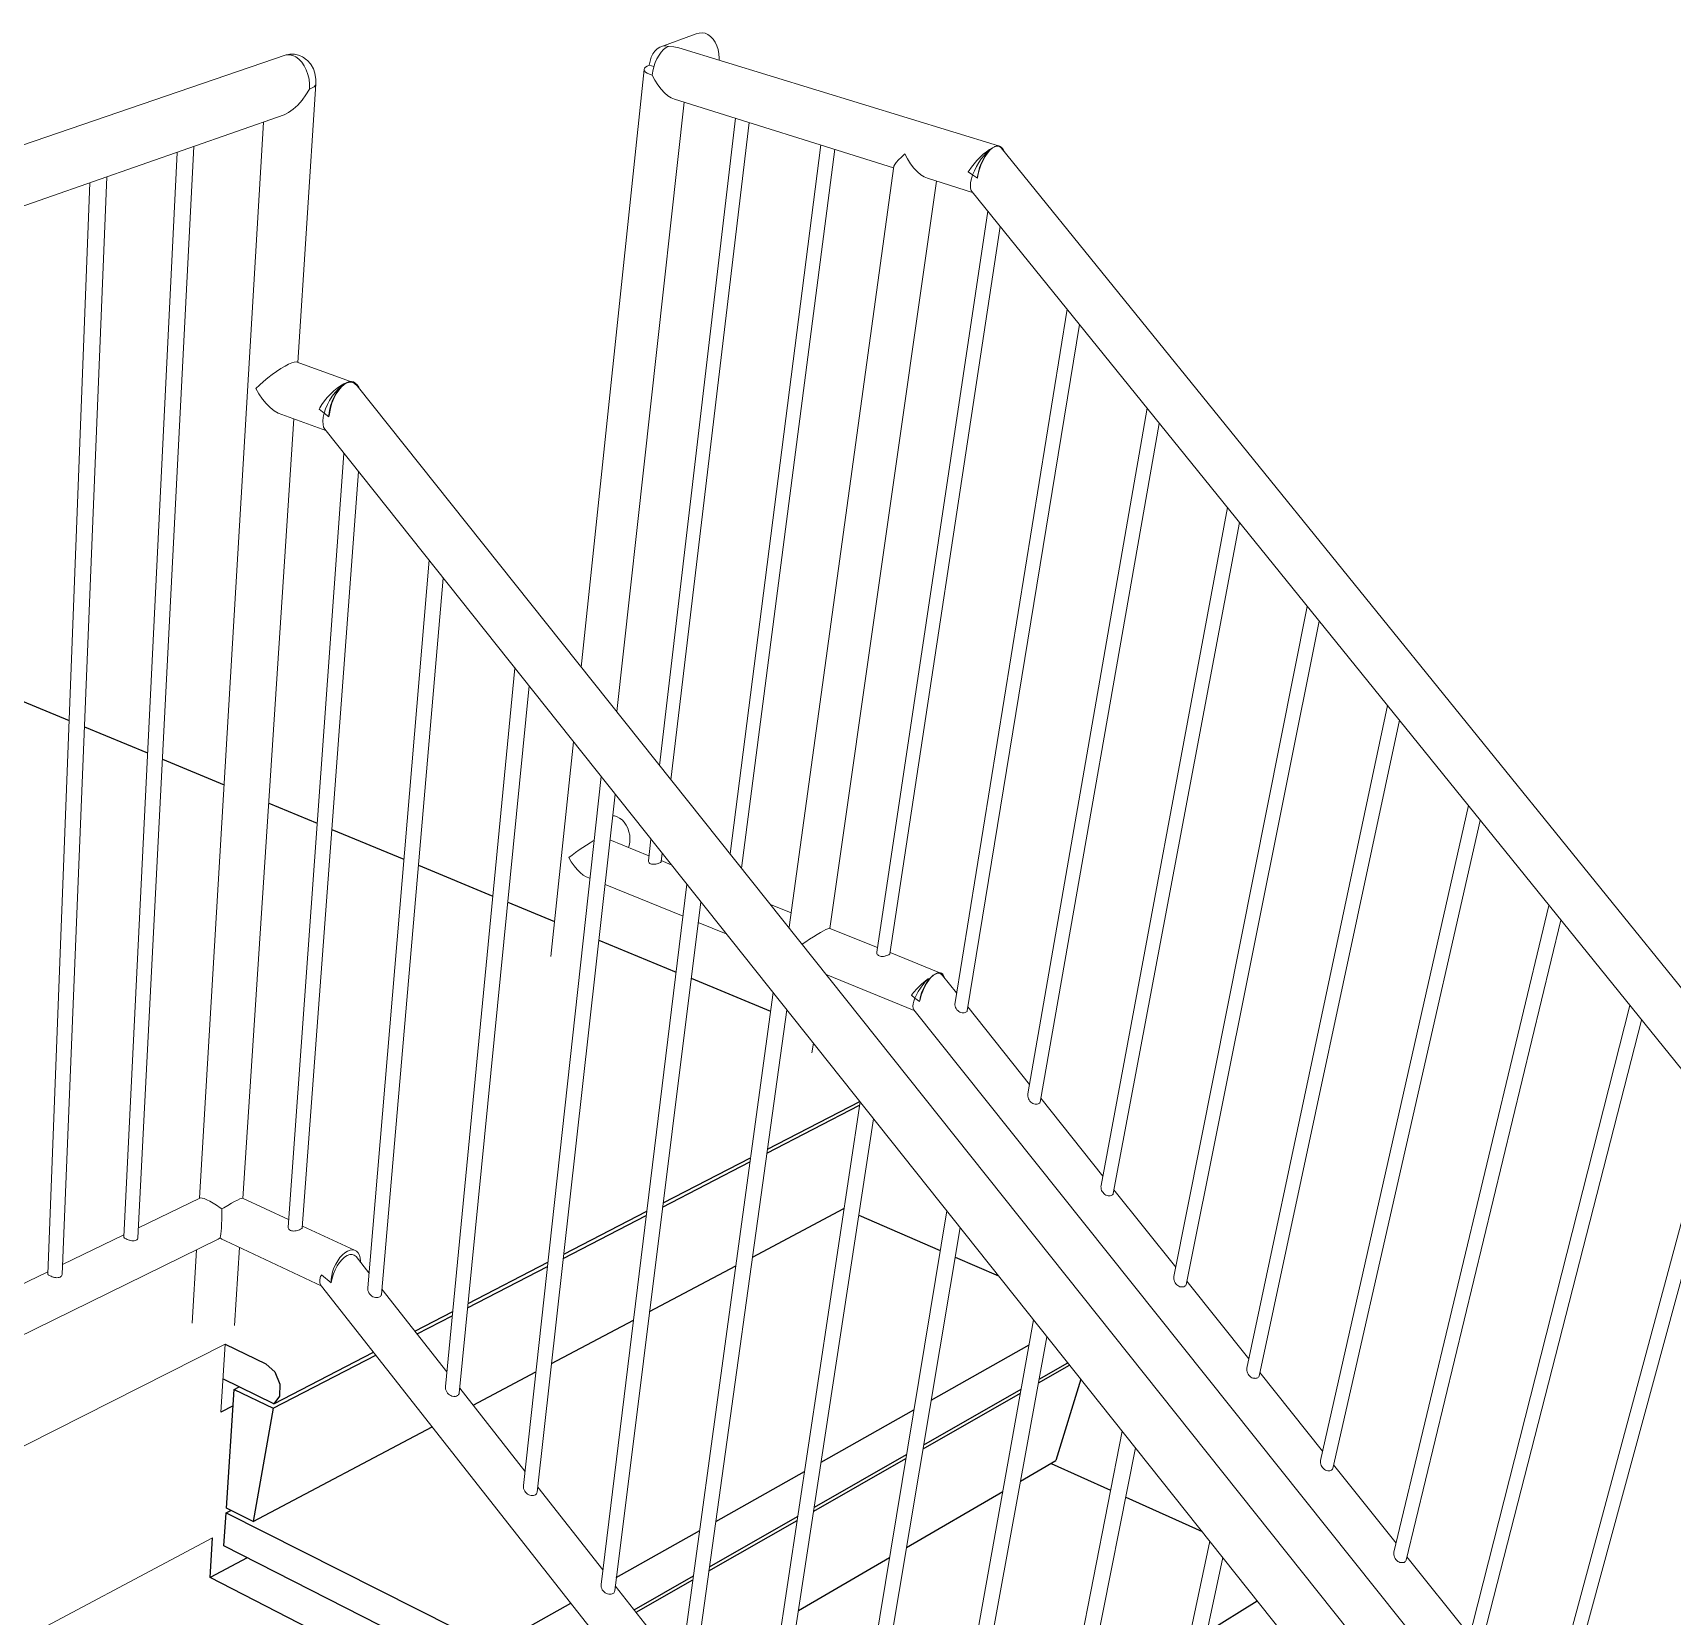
# Model space of a CAD drawing. Header units: millimetres. Extents: x 14140 to 38780, y -11415 to 1223.
# Drawn here: x 33311 to 36412, y -1942 to 1053 of the extents above; entities that cross this region are included whole.
import ezdxf

# ---------------------------------------------------------------- set-up
doc = ezdxf.new("R2010")
doc.units = ezdxf.units.MM
doc.header["$MEASUREMENT"] = 0
doc.layers.add('NewA-Ee_35_10-M_StairsInternal', color=7, linetype='Continuous')
doc.layers.add('NewA-Ss_25_15_60_05-M_BalustradeAndGuardingSystems', color=7, linetype='Continuous')

# ---------------------------------------------------------------- blocks, each defined once
blk = doc.blocks.new('Section Elem_12_2', base_point=(32826.8, -4960.2))
at = {"layer": 'NewA-Ee_35_10-M_StairsInternal', "linetype": 'Continuous'}
for p, q in [((33254.9, -196.3), (33379.7, -248)), ((33408.4, -259.9), (33528, -309.4)), ((33556.1, -321.1), (33672.8, -369.5)), ((33757.2, -404.4), (33848.9, -442.5)), ((33876.5, -453.9), (34012.7, -510.3)), ((34040.5, -521.8), (34181.2, -580.1)), ((34209.2, -591.8), (34297.7, -628.4)), ((34381.5, -663.2), (34527.9, -723.8)), ((34556.4, -735.6), (34706.4, -797.8)), ((34699.5, -1066.4), (34874.8, -975.8)), ((34700.6, -1058.5), (34875.2, -968.4)), ((34502.3, -1168.2), (34667.5, -1082.9)), ((34503.3, -1160.3), (34668.6, -1075)), ((34315.1, -1257.3), (34472.4, -1176.2)), ((34672.2, -1263), (34845.4, -1171.2)), ((34845, -1171.4), (34845.3, -1171.6)), ((34314.2, -1265.3), (34471.4, -1184.2)), ((34873.6, -1183.8), (35027.3, -1250.5)), ((35055.9, -1262.8), (35137.8, -1298.3)), ((34133.4, -1358.7), (34284.3, -1280.8)), ((34134.2, -1350.7), (34285.2, -1272.8)), ((34477.6, -1366.1), (34640.7, -1279.7)), ((34033.5, -1402.7), (34105.1, -1365.7)), ((34037.8, -1408.1), (34104.4, -1373.7)), ((34292, -1464.4), (34447.1, -1382.3)), ((33674.6, -1427.7), (33751.9, -1465.1)), ((33765.2, -1548.9), (33959.8, -1448.4)), ((33766.8, -1540.2), (33955.5, -1442.9)), ((35010.6, -1533.3), (35195.7, -1429)), ((33751.9, -1465.1), (33752.1, -1465.2)), ((33752.1, -1465.2), (33768.6, -1480.1)), ((33768.6, -1480.1), (33778.2, -1503.1)), ((34143.8, -1542.9), (34262.4, -1480.1)), ((35213.5, -1500.9), (35272.3, -1467.4)), ((35214.8, -1493.5), (35268.7, -1462.8)), ((33766.8, -1540.2), (33670.4, -1493.2)), ((33677.1, -1737.6), (33692, -1513.1)), ((33692, -1513.1), (33701.4, -1508.3)), ((33692, -1513.1), (33765.2, -1548.9)), ((33778.2, -1503.1), (33777.5, -1525.9)), ((34996.4, -1617.8), (35180.6, -1513)), ((35293.3, -1493.8), (35246.3, -1647.9)), ((33689.9, -1544), (33666.3, -1556.1)), ((33765.2, -1548.9), (33727.9, -1763.2)), ((33777.5, -1525.9), (33766.8, -1540.2)), ((34995.2, -1625.3), (35179.2, -1520.4)), ((34802.2, -1650.7), (34977.5, -1551.9)), ((33727.9, -1763.2), (34066.4, -1583.9)), ((34789.3, -1735.7), (34963.6, -1636.5)), ((34602.9, -1763), (34770.5, -1668.6)), ((34788.1, -1743.2), (34962.3, -1644)), ((35179.6, -1686.7), (35246.3, -1647.9)), ((35237.3, -1653.1), (35349.8, -1703.9)), ((34963.9, -1812.3), (35145.7, -1706.4)), ((35378.3, -1716.8), (35522.9, -1782.1)), ((33672.4, -1809.3), (33676.5, -1746.8)), ((33676.5, -1746.8), (33685.7, -1742)), ((33676.5, -1746.8), (34180.7, -2000.9)), ((33727.9, -1763.2), (33677.1, -1737.6)), ((34590, -1856.1), (34756.6, -1761.2)), ((34591.1, -1848.5), (34757.7, -1753.7)), ((33646.2, -1869.1), (33651, -1794.1)), ((34414.7, -1869.1), (34572.4, -1780.2)), ((34194.1, -2074.5), (33672.4, -1809.3)), ((33716.3, -1831.6), (33646.2, -1869.1)), ((34759.3, -1931.4), (34931.4, -1831.2)), ((34087.3, -2095.4), (33646.2, -1869.1)), ((34448.2, -1929.8), (34560.7, -1865.8)), ((34452, -1934.7), (34559.7, -1873.4)), ((34180.7, -2000.9), (34328.6, -1917.6)), ((35531.8, -1972.6), (35627.3, -1913.3))]:
    blk.add_line(p, q, dxfattribs=at)
blk = doc.blocks.new('Section Elem_13_2', base_point=(32826.8, -4960.2))
at = {"layer": 'NewA-Ee_35_10-M_StairsInternal', "color": 6, "linetype": 'Continuous', "lineweight": 13}
for p, q in [((30594.2, -623), (31393.9, -325.4)), ((32854.8, -1841.8), (30594.2, -623)), ((30594.2, -623), (30649.8, -970.7)), ((32854, -2215.8), (30649.8, -970.7)), ((33674.6, -1427.7), (32854.8, -1841.8)), ((33674.6, -1427.7), (33666.3, -1556.1)), ((33651, -1794.1), (32854, -2215.8)), ((32854.8, -1841.8), (32854, -2215.8))]:
    blk.add_line(p, q, dxfattribs=at)
blk = doc.blocks.new('Section Elem_14_2', base_point=(32826.8, -4960.2))
at = {"layer": 'NewA-Ss_25_15_60_05-M_BalustradeAndGuardingSystems', "color": 6, "linetype": 'Continuous', "lineweight": 13}
for p, q in [((34492, 1022.6), (34497, 1025.7)), ((34497, 1025.7), (34566, 1050.4)), ((34497, 1025.7), (34502.3, 1027.5)), ((34502.3, 1027.5), (34507.9, 1027.9)), ((34508.8, 1024.6), (34504.2, 1021)), ((34507.9, 1027.9), (34513.5, 1026.9)), ((34513.5, 1026.9), (34508.8, 1024.6)), ((34513.5, 1026.9), (34523.4, 1026.2)), ((34523.4, 1026.2), (34533, 1024.1)), ((35137.6, 838.8), (34533, 1024.1)), ((34566, 1050.4), (34571.4, 1052.2)), ((34571.4, 1052.2), (34576.9, 1052.7)), ((34576.9, 1052.7), (34582.5, 1051.7)), ((34582.5, 1051.7), (34587.9, 1049.3)), ((34587.9, 1049.3), (34593, 1045.7)), ((34593, 1045.7), (34597.7, 1040.8)), ((34597.7, 1040.8), (34601.7, 1034.9)), ((34601.7, 1034.9), (34604.9, 1028.2)), ((34604.9, 1028.2), (34607.4, 1020.8)), ((33790.2, 1010.7), (32891.9, 703.8)), ((33790.2, 1010.7), (33792.3, 1011.3)), ((33796.3, 1011.1), (33790.2, 1010.7)), ((33792.3, 1011.3), (33794.7, 1011.7)), ((33794.7, 1011.7), (33797.3, 1012)), ((33802.4, 1010), (33796.3, 1011.1)), ((33797.3, 1012), (33800.1, 1012.2)), ((33800.1, 1012.2), (33802.9, 1012.2)), ((33808.5, 1007.2), (33802.4, 1010)), ((33802.9, 1012.2), (33805.7, 1012)), ((33805.7, 1012), (33808.4, 1011.6)), ((33808.4, 1011.6), (33810.9, 1011.2)), ((33814.3, 1002.9), (33808.5, 1007.2)), ((33810.9, 1011.2), (33813.2, 1010.5)), ((33813.2, 1010.5), (33815.1, 1009.8)), ((33819.6, 997.3), (33814.3, 1002.9)), ((33820.8, 1007.3), (33815.1, 1009.8)), ((33824.3, 990.4), (33819.6, 997.3)), ((33820.8, 1007.3), (33823, 1006.1)), ((33828.7, 1001.8), (33823, 1006.1)), ((33828.7, 1001.8), (33830.7, 1000.2)), ((33835.9, 994.2), (33830.7, 1000.2)), ((33835.9, 994.2), (33837.3, 992.1)), ((34477.1, 991.5), (34478.4, 999.2)), ((34478.4, 999.2), (34480.6, 1006.3)), ((34480.6, 1006.3), (34483.7, 1012.7)), ((34483.7, 1012.7), (34487.5, 1018.2)), ((34488.3, 996.2), (34485.6, 988.3)), ((34487.5, 1018.2), (34492, 1022.6)), ((34491.6, 1003.6), (34488.3, 996.2)), ((34495.5, 1010.3), (34491.6, 1003.6)), ((34499.7, 1016.2), (34495.5, 1010.3)), ((34504.2, 1021), (34499.7, 1016.2)), ((34607.4, 1020.8), (34608.9, 1012.9)), ((34608.9, 1012.9), (34609.5, 1004.9)), ((34609.5, 1004.9), (34609.2, 1000.7)), ((33828.2, 982.5), (33824.3, 990.4)), ((33831.2, 973.9), (33828.2, 982.5)), ((33833.3, 964.8), (33831.2, 973.9)), ((33834.3, 955.5), (33833.3, 964.8)), ((33841.5, 984.7), (33837.3, 992.1)), ((33844.4, 976.5), (33841.5, 984.7)), ((33845.9, 967.8), (33844.4, 976.5)), ((33845.9, 967.8), (33846.4, 965.1)), ((33846.5, 956), (33846.4, 965.1)), ((34467.6, 983.2), (34348.4, -147.1)), ((34467.6, 983.2), (34468.2, 985.5)), ((34468.3, 980.8), (34467.6, 983.2)), ((34468.2, 985.5), (34470, 987.7)), ((34470.1, 978.5), (34468.3, 980.8)), ((34470, 987.7), (34473, 989.7)), ((34473.2, 976.2), (34470.1, 978.5)), ((34473, 989.7), (34477.1, 991.5)), ((34477.3, 974.2), (34473.2, 976.2)), ((34477.1, 991.5), (34485.8, 988.8)), ((34482.4, 972.3), (34477.3, 974.2)), ((34483.6, 980.3), (34482.4, 972.3)), ((34487.5, 962.9), (34482.4, 972.3)), ((34485.6, 988.3), (34483.6, 980.3)), ((34493.1, 954.1), (34487.5, 962.9)), ((33846.5, 956), (33811.9, 429.1)), ((33820.1, 925.3), (33827.6, 935.4)), ((33827.6, 935.4), (33834.3, 946.2)), ((33834.3, 946.2), (33834.3, 955.5)), ((33834.3, 946.2), (33839.3, 948.3)), ((33839.3, 948.3), (33843, 950.7)), ((33843, 950.7), (33845.5, 953.3)), ((33845.5, 953.3), (33846.5, 956)), ((34499.3, 946.1), (34493.1, 954.1)), ((34505.7, 939.3), (34499.3, 946.1)), ((34512.2, 933.7), (34505.7, 939.3)), ((34518.6, 929.6), (34512.2, 933.7)), ((33786.3, 897.2), (33794.8, 901.9)), ((33794.8, 901.9), (33803.4, 908.2)), ((33803.4, 908.2), (33812, 916.1)), ((33812, 916.1), (33820.1, 925.3)), ((34543, 921.3), (34415.4, -231.2)), ((34524.7, 927), (34518.6, 929.6)), ((34524.7, 927), (34939.2, 797.5)), ((33786.3, 897.2), (32941, 601.9)), ((33626.2, -1151.7), (33747.4, 883.6)), ((34639.9, 891), (34496.5, -332.9)), ((34665.9, 882.9), (34518.1, -360)), ((33615.4, 837.5), (33509.8, -1226.2)), ((34801.7, 840.5), (34629.9, -500.3)), ((35130.9, 837.6), (35126.3, 835.2)), ((35131, 837.5), (35129.9, 837)), ((35135.3, 838.7), (35130.9, 837.6)), ((35131.8, 837.8), (35131, 837.5)), ((35131.8, 837.8), (35135.3, 838.5)), ((35131.8, 837.8), (35131.8, 837.8)), ((35138.4, 838.9), (35135.1, 838.8)), ((35135.1, 838.8), (35138.7, 838.5)), ((35139.4, 838.3), (35135.3, 838.7)), ((35135.3, 838.5), (35139.3, 837.8)), ((35140.8, 837.9), (35138.4, 838.9)), ((35138.7, 838.5), (35139.4, 838.3)), ((35139.3, 837.8), (35142.8, 835.4)), ((35143, 836.5), (35139.4, 838.3)), ((35140.8, 837.9), (35141.3, 837.3)), ((33583.8, 826.5), (33483, -1224.8)), ((34827.9, 832.3), (34651.3, -527.2)), ((34944.3, 807.4), (34941.3, 803.3)), ((34948.7, 812.2), (34944.3, 807.4)), ((34954.2, 817.7), (34948.7, 812.2)), ((34960.7, 823.8), (34954.2, 817.7)), ((34965.8, 814.1), (34960.7, 823.8)), ((34971.5, 805.1), (34965.8, 814.1)), ((35096.9, 811.2), (35091.4, 805)), ((35095.9, 799.5), (35100.3, 807.1)), ((35102.8, 817.2), (35096.9, 811.2)), ((35100.3, 807.1), (35105.2, 814.3)), ((35108.9, 822.8), (35102.8, 817.2)), ((35104.4, 802), (35108.1, 810.7)), ((35108.5, 813.3), (35104.9, 805.6)), ((35105.2, 814.3), (35110.4, 820.9)), ((35108.1, 810.7), (35112.3, 818.5)), ((35112.6, 820.3), (35108.5, 813.3)), ((35114.9, 827.8), (35108.9, 822.8)), ((35110.4, 820.9), (35115.7, 826.8)), ((35112.3, 818.5), (35116.8, 825.3)), ((35117, 826.4), (35112.6, 820.3)), ((35120.7, 831.9), (35114.9, 827.8)), ((35115.7, 826.8), (35121, 831.6)), ((35116.8, 825.3), (35121.5, 830.9)), ((35121.6, 831.4), (35117, 826.4)), ((35126.1, 835.2), (35120.7, 831.9)), ((35121, 831.6), (35126.1, 835.2)), ((35121.5, 830.9), (35126.3, 835)), ((35126.3, 835.2), (35121.6, 831.4)), ((35126.1, 835.2), (35125.9, 835.1)), ((35126.3, 835), (35129.9, 837)), ((35142.8, 835.4), (37322.9, -1857.5)), ((35146, 833.3), (35143, 836.5)), ((35148.3, 828.8), (35146, 833.3)), ((35148.3, 828.6), (35148.3, 828.8)), ((33450.7, 780), (33366.4, -1295.9)), ((34939.6, 800.2), (34741.9, -638.6)), ((34941.3, 803.3), (34939.6, 800.2)), ((34977.7, 796.9), (34971.5, 805.1)), ((34984.2, 789.9), (34977.7, 796.9)), ((34990.7, 784.2), (34984.2, 789.9)), ((34997.2, 780), (34990.7, 784.2)), ((35003.2, 777.5), (34997.2, 780)), ((35003.2, 777.5), (35088.8, 750.7)), ((35082, 792.4), (35080.6, 790)), ((35080.6, 790.1), (35080.6, 790)), ((35088.8, 784), (35080.6, 790)), ((35086.4, 798.6), (35082, 792.4)), ((35086.5, 776.6), (35085, 769.8)), ((35091.4, 805), (35086.4, 798.6)), ((35088.8, 784), (35086.5, 776.6)), ((35088.8, 784), (35092, 791.7)), ((35097.7, 777.8), (35088.8, 784)), ((35092, 791.7), (35095.9, 799.5)), ((35097.7, 777.8), (35098.7, 783.3)), ((35098, 781.1), (35097.7, 777.8)), ((35099.6, 789.3), (35098, 781.1)), ((35098.7, 783.3), (35101.2, 792.8)), ((35101.9, 797.6), (35099.6, 789.3)), ((35101.2, 792.8), (35104.4, 802)), ((35104.9, 805.6), (35101.9, 797.6)), ((33418.9, 768.9), (33339.3, -1294.5)), ((35020.5, 772.1), (34818.5, -641.2)), ((35085, 769.8), (35084.4, 763.7)), ((35084.4, 763.7), (35084.7, 758.5)), ((35084.7, 758.5), (35086, 754.5)), ((35086, 754.5), (35088.1, 751.6)), ((35088.1, 751.6), (37247.3, -1918.8)), ((35117.5, 715.2), (34907.6, -686.4)), ((35141, 686.2), (34932.4, -689.4)), ((35267.4, 529.9), (35055.5, -781.6)), ((35290.7, 501), (35078.6, -796.9)), ((33755.4, 399.8), (33763.8, 406.2)), ((33763.8, 406.2), (33772.1, 412.2)), ((33772.1, 412.2), (33780.3, 417.5)), ((33780.3, 417.5), (33787.9, 422.1)), ((33787.9, 422.1), (33794.7, 425.7)), ((33794.7, 425.7), (33800.7, 428.3)), ((33800.7, 428.3), (33805.4, 429.8)), ((33805.4, 429.8), (33809, 430.1)), ((33911.8, 393.2), (33809, 430.1)), ((33732.9, 380.1), (33739.8, 386.5)), ((33738.7, 369.7), (33732.9, 380.1)), ((33739.8, 386.5), (33747.3, 393.2)), ((33747.3, 393.2), (33755.4, 399.8)), ((33880.1, 375.3), (33873.9, 369.4)), ((33877.2, 365.2), (33882.6, 372.3)), ((33886.6, 380.7), (33880.1, 375.3)), ((33882.6, 372.3), (33888.2, 378.6)), ((33884.7, 369.6), (33889.5, 377)), ((33889.6, 378.1), (33884.8, 371.5)), ((33892.9, 385.2), (33886.6, 380.7)), ((33888.2, 378.6), (33894.1, 383.8)), ((33889.5, 377), (33894.7, 383.1)), ((33894.7, 383.6), (33889.6, 378.1)), ((33899.1, 388.9), (33892.9, 385.2)), ((33894.1, 383.8), (33899.8, 387.9)), ((33900.1, 387.8), (33894.7, 383.6)), ((33894.7, 383.1), (33900, 387.6)), ((33904.7, 391.5), (33899.1, 388.9)), ((33899.8, 387.9), (33905.4, 390.7)), ((33900, 387.6), (33905.5, 390.6)), ((33905.5, 390.6), (33900.1, 387.8)), ((33909.8, 393), (33904.7, 391.5)), ((33905.4, 390.7), (33910.5, 392.1)), ((33910.8, 392), (33905.5, 390.6)), ((33905.5, 390.6), (33910.8, 391.8)), ((33914, 393.4), (33909.8, 393)), ((33910.5, 392.1), (33915.1, 392)), ((33915.8, 391.8), (33910.8, 392)), ((33910.8, 391.8), (33915.8, 391.2)), ((33917.4, 392.6), (33914, 393.4)), ((33915.1, 392), (33915.8, 391.8)), ((33920.4, 390), (33915.8, 391.8)), ((33915.8, 391.2), (33920.3, 389)), ((33919.8, 390.7), (33917.4, 392.6)), ((33919.8, 390.7), (33920.2, 390.1)), ((33920.3, 389), (33924.3, 385)), ((33924.4, 386.9), (33920.4, 390)), ((33924.3, 385), (36341.7, -2648.1)), ((33927.8, 382.3), (33924.4, 386.9)), ((33929.4, 378.6), (33927.8, 382.3)), ((33745.3, 360), (33738.7, 369.7)), ((33752.4, 351.3), (33745.3, 360)), ((33759.9, 343.8), (33752.4, 351.3)), ((33767.5, 337.8), (33759.9, 343.8)), ((33853.7, 343.3), (33852.4, 340.6)), ((33857.7, 349.8), (33853.7, 343.3)), ((33862.5, 356.4), (33857.7, 349.8)), ((33861.9, 333.1), (33864.5, 341.2)), ((33867.9, 363), (33862.5, 356.4)), ((33864.5, 341.2), (33868, 349.4)), ((33873.9, 369.4), (33867.9, 363)), ((33868, 349.4), (33872.3, 357.5)), ((33871.8, 332.1), (33873.8, 342.1)), ((33874.2, 347.2), (33872.2, 338.4)), ((33872.3, 357.5), (33877.2, 365.2)), ((33873.8, 342.1), (33876.7, 351.9)), ((33877, 355.8), (33874.2, 347.2)), ((33876.7, 351.9), (33880.4, 361.2)), ((33880.6, 364), (33877, 355.8)), ((33880.4, 361.2), (33884.7, 369.6)), ((33884.8, 371.5), (33880.6, 364)), ((35418.8, 342.7), (35193.4, -954.3)), ((33804.9, 322.5), (33708.1, -1151.9)), ((33774.9, 333.4), (33767.5, 337.8)), ((33774.9, 333.4), (33865.1, 300.4)), ((33861.9, 333.1), (33852.4, 340.6)), ((33860.2, 325.4), (33859.5, 318.3)), ((33859.5, 318.3), (33859.8, 312)), ((33859.8, 312), (33861, 306.8)), ((33861.9, 333.1), (33860.2, 325.4)), ((33871.1, 326.3), (33861.9, 333.1)), ((33872.2, 338.4), (33871.1, 329.7)), ((33871.1, 326.3), (33871.8, 332.1)), ((33871.1, 329.7), (33871.1, 326.3)), ((35441.9, 314), (35216.5, -969.6)), ((33861, 306.8), (33863.3, 302.7)), ((36269.1, -2719.6), (33863.3, 302.7)), ((33899.5, 257.2), (33793.7, -1206.1)), ((33926.8, 222.9), (33820.5, -1207.4)), ((35570.6, 154.9), (35331.7, -1127.5)), ((35593.6, 126.4), (35354.8, -1142.7)), ((34060.4, 55.2), (33944.4, -1320.8)), ((34087.4, 21.2), (33970.4, -1333.4)), ((35721.8, -32.1), (35469.4, -1299.9)), ((35744.6, -60.4), (35492.4, -1315.1)), ((34222.9, -149), (34091.4, -1507.7)), ((34249.6, -182.6), (34117.4, -1520.2)), ((35873.4, -219.6), (35607.5, -1472.8)), ((35896.1, -247.7), (35630.5, -1487.9)), ((34333.6, -288.1), (34290.7, -694.4)), ((34385.9, -353.8), (34238.9, -1695.2)), ((34412.4, -387.1), (34264.8, -1707.6)), ((34407.8, -428.4), (34411.1, -428.6)), ((34411.1, -428.6), (34416, -430)), ((34416, -430), (34420.9, -432.5)), ((34420.9, -432.5), (34425.5, -436.1)), ((36026.6, -409.1), (35746.9, -1647.4)), ((34425.5, -436.1), (34429.7, -440.6)), ((34429.7, -440.6), (34433.3, -445.9)), ((34433.3, -445.9), (34436.3, -451.9)), ((34436.3, -451.9), (34438.5, -458.3)), ((34438.5, -458.3), (34440, -465)), ((34440, -465), (34440.5, -471.7)), ((36049.2, -437), (35769.9, -1662.5)), ((34337.4, -497.8), (34344.3, -492.9)), ((34344.3, -492.9), (34351.3, -488.2)), ((34351.3, -488.2), (34358.2, -483.7)), ((34358.2, -483.7), (34364.9, -479.5)), ((34364.9, -479.5), (34371.1, -475.9)), ((34371.1, -475.9), (34372.6, -475)), ((34476.5, -503.7), (34402.7, -474)), ((34439.1, -484.5), (34437.8, -488.1)), ((34440.2, -478.3), (34439.1, -484.5)), ((34440.5, -471.7), (34440.2, -478.3)), ((34480.1, -472.2), (34475.3, -513.7)), ((34324.9, -507.2), (34330.9, -502.6)), ((34329.5, -515.4), (34324.9, -507.2)), ((34334.7, -523.1), (34329.5, -515.4)), ((34330.9, -502.6), (34337.4, -497.8)), ((34340.3, -529.9), (34334.7, -523.1)), ((34475.4, -515), (34475.3, -513.7)), ((34476, -516.2), (34475.4, -515)), ((34476.8, -517.3), (34476, -516.2)), ((34478, -518.3), (34476.8, -517.3)), ((34479.5, -519), (34478, -518.3)), ((34479.5, -519), (34481.3, -519.6)), ((34481.3, -519.6), (34483.2, -519.9)), ((34483.2, -519.9), (34485.3, -520)), ((34485.3, -520), (34487.5, -519.9)), ((34487.5, -519.9), (34489.6, -519.5)), ((34489.6, -519.5), (34491.2, -519)), ((34491.2, -519), (34491.7, -518.9)), ((34491.7, -518.9), (34493.7, -518.5)), ((34493.7, -518.5), (34495.4, -517.9)), ((34495.4, -517.9), (34497, -517.1)), ((34497, -517.1), (34498.1, -516.6)), ((34498.1, -516.6), (34499, -516)), ((34499, -516), (34499.5, -515.3)), ((34499.5, -515.3), (34499.6, -515.1)), ((34501.5, -499.1), (34499.6, -514.8)), ((34499.6, -515.1), (34499.6, -514.8)), ((34518.7, -520.7), (34499.8, -513.1)), ((34346.1, -535.7), (34340.3, -529.9)), ((34352.1, -540.3), (34346.1, -535.7)), ((34357.9, -543.5), (34352.1, -540.3)), ((34364.8, -546.3), (34357.9, -543.5)), ((34548.3, -557.8), (34385.7, -1881.9)), ((34540.9, -618.1), (34393.3, -557.9)), ((34574.5, -590.7), (34411.6, -1894.2)), ((34745.6, -611.9), (34706.2, -596)), ((36179.1, -597.8), (35885.7, -1821.2)), ((34622.8, -651.5), (34569.6, -629.8)), ((34741.9, -638.6), (34741.9, -640.9)), ((34794.6, -652.9), (34801, -649.1)), ((34801, -649.1), (34806.6, -646)), ((34806.6, -646), (34811.3, -643.6)), ((34811.3, -643.6), (34814.9, -642)), ((34814.9, -642), (34817.3, -641.1)), ((34817.3, -641.1), (34818.5, -641.2)), ((34818.5, -641.2), (34908.9, -677.5)), ((36201.6, -625.5), (35908.7, -1836.3)), ((34766, -671.1), (34773, -666.5)), ((34773, -666.5), (34780.4, -661.7)), ((34780.4, -661.7), (34787.7, -657.1)), ((34787.7, -657.1), (34794.6, -652.9)), ((34907.5, -686.6), (34907.4, -687.7)), ((34907.6, -689.1), (34907.4, -687.7)), ((34907.5, -686.6), (34907.6, -686.4)), ((34908.2, -690.4), (34907.6, -689.1)), ((34909.1, -691.5), (34908.2, -690.4)), ((34910.4, -692.5), (34909.1, -691.5)), ((34912, -693.3), (34910.4, -692.5)), ((34912, -693.3), (34913.9, -693.9)), ((34913.9, -693.9), (34915.9, -694.2)), ((34915.9, -694.2), (34918.1, -694.4)), ((34918.1, -694.4), (34920.3, -694.2)), ((34920.3, -694.2), (34922.5, -693.8)), ((34922.5, -693.8), (34924.2, -693.3)), ((34924.2, -693.3), (34924.7, -693.3)), ((34924.7, -693.3), (34926.7, -692.8)), ((34926.7, -692.8), (34928.4, -692.1)), ((34928.4, -692.1), (34930, -691.3)), ((34930, -691.3), (34931.1, -690.8)), ((34931.1, -690.8), (34932, -690.2)), ((34932, -690.2), (34932.4, -689.4)), ((34932.8, -687.1), (35027, -725)), ((34978.4, -796.4), (34811.7, -728.5)), ((34998.2, -741.4), (34992.7, -746.2)), ((34994.3, -748.1), (34999, -742.4)), ((35001.8, -743.5), (34998.1, -749.7)), ((35003.6, -737), (34998.2, -741.4)), ((34999, -742.4), (35003.8, -737.2)), ((35001.5, -745.5), (35005.6, -739.4)), ((35005.8, -738), (35001.8, -743.5)), ((35005.5, -735.7), (35003.6, -737)), ((35003.8, -737.2), (35005.5, -735.7)), ((35005.5, -735.7), (35005.4, -735.8)), ((35005.6, -739.4), (35009.8, -734.3)), ((35010, -733.3), (35005.8, -738)), ((35009.8, -734.3), (35014.2, -730.3)), ((35014.3, -729.6), (35010, -733.3)), ((35014.2, -730.3), (35018.4, -727.6)), ((35018.5, -727), (35014.3, -729.6)), ((35018.4, -727.6), (35022.4, -726.2)), ((35022.5, -725.5), (35018.5, -727)), ((35022.4, -726.2), (35026.1, -726.1)), ((35026.3, -725.2), (35022.5, -725.5)), ((35026.1, -726.1), (35029.3, -727.5)), ((35029.6, -726.1), (35026.3, -725.2)), ((35026.6, -725), (35027.6, -725.3)), ((35027.4, -725.1), (35026.6, -725)), ((35027.8, -725.4), (35027.4, -725.1)), ((35027.6, -725.3), (35029.6, -726.1)), ((35029.3, -727.5), (35032, -730.1)), ((35032.3, -728.1), (35029.6, -726.1)), ((35058.5, -763.2), (35032, -730.1)), ((35034.5, -731.3), (35032.3, -728.1)), ((35035.8, -734.8), (35034.5, -731.3)), ((34711.2, -762.5), (34533, -2069.2)), ((34974, -766), (34972.9, -767.7)), ((34979.7, -773.1), (34972.9, -767.7)), ((34977.9, -761.2), (34974, -766)), ((34979.7, -773.1), (34977.6, -778.9)), ((34982.4, -756.2), (34977.9, -761.2)), ((34979.7, -773.1), (34982.5, -766.9)), ((34988.4, -779.7), (34979.7, -773.1)), ((34987.4, -751.2), (34982.4, -756.2)), ((34982.5, -766.9), (34985.9, -760.6)), ((34985.9, -760.6), (34989.9, -754.3)), ((34992.7, -746.2), (34987.4, -751.2)), ((34990.1, -770), (34988.7, -776.8)), ((34989.3, -775.5), (34991.5, -767.6)), ((34989.9, -754.3), (34994.3, -748.1)), ((34992.2, -763.1), (34990.1, -770)), ((34991.5, -767.6), (34994.3, -759.8)), ((34994.9, -756.3), (34992.2, -763.1)), ((34994.3, -759.8), (34997.7, -752.4)), ((34998.1, -749.7), (34994.9, -756.3)), ((34997.7, -752.4), (35001.5, -745.5)), ((34737.1, -795), (34558.8, -2081.3)), ((34976.3, -784.1), (34975.8, -788.6)), ((34975.8, -788.6), (34976.2, -792.3)), ((34976.2, -792.3), (34977.4, -795.1)), ((34977.6, -778.9), (34976.3, -784.1)), ((34977.4, -795.1), (36830.6, -3117.6)), ((34988.4, -779.7), (34989.3, -775.5)), ((34988.7, -776.8), (34988.4, -779.7)), ((35055.2, -783.7), (35055.4, -782)), ((35055.3, -786), (35055.2, -783.7)), ((35055.7, -788.4), (35055.3, -786)), ((35055.4, -782), (35055.5, -781.6)), ((35056.5, -790.7), (35055.7, -788.4)), ((35057.6, -793), (35056.5, -790.7)), ((35059.1, -795), (35057.6, -793)), ((35060.7, -796.8), (35059.1, -795)), ((35062.6, -798.4), (35060.7, -796.8)), ((35064.6, -799.5), (35062.6, -798.4)), ((35066.7, -800.4), (35064.6, -799.5)), ((35068.8, -800.8), (35066.7, -800.4)), ((35068.8, -800.8), (35070.4, -800.8)), ((35070.9, -800.9), (35070.4, -800.8)), ((35072.8, -800.9), (35070.9, -800.9)), ((35074.5, -800.5), (35072.8, -800.9)), ((35076, -799.8), (35074.5, -800.5)), ((35077.2, -799.1), (35076, -799.8)), ((35078.1, -798.2), (35077.2, -799.1)), ((35078.6, -796.9), (35078.1, -798.2)), ((35196.6, -936.2), (35079.8, -789.9)), ((36332.1, -787), (36024.9, -1995.5)), ((36354.4, -814.5), (36047.8, -2010.5)), ((34787.5, -858.3), (34784.8, -876.5)), ((35193.2, -956.5), (35193.4, -954.8)), ((35193.2, -958.8), (35193.2, -956.5)), ((35193.7, -961.2), (35193.2, -958.8)), ((35193.4, -954.8), (35193.4, -954.3)), ((35194.5, -963.5), (35193.7, -961.2)), ((34875.8, -969.3), (34682.1, -2255.9)), ((35195.6, -965.7), (35194.5, -963.5)), ((35197, -967.8), (35195.6, -965.7)), ((35198.7, -969.6), (35197, -967.8)), ((35200.6, -971.1), (35198.7, -969.6)), ((35202.6, -972.3), (35200.6, -971.1)), ((35204.7, -973.1), (35202.6, -972.3)), ((35206.8, -973.6), (35204.7, -973.1)), ((35206.8, -973.6), (35208.4, -973.6)), ((35208.9, -973.7), (35208.4, -973.6)), ((35210.8, -973.6), (35208.9, -973.7)), ((35212.5, -973.3), (35210.8, -973.6)), ((35214, -972.5), (35212.5, -973.3)), ((35215.1, -971.9), (35214, -972.5)), ((35216, -970.9), (35215.1, -971.9)), ((35216.5, -969.6), (35216, -970.9)), ((35335.1, -1109.6), (35217.7, -962.6)), ((36488, -979.7), (36166.6, -2173)), ((34901.5, -1001.5), (34707.3, -2271.9)), ((36510, -1007), (36189.5, -2187.9)), ((35331.5, -1129.7), (35331.7, -1128)), ((35331.6, -1132), (35331.5, -1129.7)), ((35332, -1134.4), (35331.6, -1132)), ((35331.7, -1128), (35331.7, -1127.5)), ((35332.8, -1136.7), (35332, -1134.4)), ((35333.9, -1139), (35332.8, -1136.7)), ((35335.4, -1141), (35333.9, -1139)), ((35337, -1142.9), (35335.4, -1141)), ((35338.9, -1144.4), (35337, -1142.9)), ((35340.9, -1145.6), (35338.9, -1144.4)), ((35343.1, -1146.4), (35340.9, -1145.6)), ((35345.2, -1146.8), (35343.1, -1146.4)), ((35345.2, -1146.8), (35346.7, -1146.8)), ((35347.2, -1146.9), (35346.7, -1146.8)), ((35349.1, -1146.9), (35347.2, -1146.9)), ((35350.8, -1146.5), (35349.1, -1146.9)), ((35352.3, -1145.7), (35350.8, -1146.5)), ((35353.5, -1145), (35352.3, -1145.7)), ((35354.3, -1144), (35353.5, -1145)), ((35354.8, -1142.7), (35354.3, -1144)), ((35473, -1282.2), (35356.1, -1135.8)), ((33510.8, -1207.6), (33626.7, -1151.4)), ((33628.4, -1150.9), (33626.7, -1151.4)), ((33631.2, -1151.2), (33628.4, -1150.9)), ((33635.1, -1152.4), (33631.2, -1151.2)), ((33640, -1154.5), (33635.1, -1152.4)), ((33645.6, -1157.3), (33640, -1154.5)), ((33651.8, -1160.8), (33645.6, -1157.3)), ((33658.4, -1164.9), (33651.8, -1160.8)), ((33665.2, -1169.5), (33658.4, -1164.9)), ((33668.7, -1171.9), (33665.2, -1169.5)), ((33668.5, -1184.3), (33668.7, -1176)), ((33668.7, -1171.9), (33672.4, -1169.5)), ((33668.7, -1176), (33668.7, -1171.9)), ((33672.4, -1169.5), (33679.6, -1165.1)), ((33679.6, -1165.1), (33686.4, -1161.1)), ((33686.4, -1161.1), (33692.6, -1157.7)), ((33692.6, -1157.7), (33697.9, -1155)), ((33697.9, -1155), (33702.2, -1153)), ((33702.2, -1153), (33705.4, -1151.8)), ((33705.4, -1151.8), (33707.4, -1151.5)), ((33707.4, -1151.5), (33794.7, -1192.1)), ((35039.7, -1175.2), (34830.2, -2444.2)), ((33667.1, -1213.8), (33667.6, -1207.5)), ((33667.6, -1207.5), (33668, -1200.3)), ((33668, -1200.3), (33668.3, -1192.5)), ((33668.3, -1192.5), (33668.5, -1184.3)), ((33793.8, -1207.6), (33793.7, -1206.1)), ((33794.3, -1209), (33793.8, -1207.6)), ((33795.2, -1210.4), (33794.3, -1209)), ((33819.6, -1209), (33818.5, -1209.7)), ((33820.3, -1208.1), (33819.6, -1209)), ((33820.5, -1207.4), (33820.3, -1207.9)), ((33820.3, -1208.1), (33820.3, -1207.9)), ((33820.8, -1204.2), (33919.6, -1250.1)), ((35065.2, -1207.2), (34855.4, -2460.1)), ((33661.5, -1229), (32924.5, -1590.9)), ((33367.1, -1277.2), (33483.2, -1221)), ((33483.1, -1225.5), (33483, -1224.8)), ((33483.4, -1226), (33483.1, -1225.5)), ((33483.6, -1226.2), (33483.4, -1226)), ((33484.4, -1227.1), (33483.6, -1226.2)), ((33485.7, -1227.9), (33484.4, -1227.1)), ((33487.2, -1228.6), (33485.7, -1227.9)), ((33489, -1229.5), (33487.2, -1228.6)), ((33491.1, -1230.3), (33489, -1229.5)), ((33493.3, -1230.9), (33491.1, -1230.3)), ((33493.3, -1230.9), (33493.9, -1231)), ((33495.6, -1231.5), (33493.9, -1231)), ((33497.9, -1231.9), (33495.6, -1231.5)), ((33500.2, -1232.1), (33497.9, -1231.9)), ((33502.4, -1232), (33500.2, -1232.1)), ((33504.4, -1231.6), (33502.4, -1232)), ((33506.1, -1230.9), (33504.4, -1231.6)), ((33507.6, -1230), (33506.1, -1230.9)), ((33508.7, -1228.9), (33507.6, -1230)), ((33509.5, -1227.6), (33508.7, -1228.9)), ((33509.8, -1226.2), (33509.5, -1227.6)), ((33661.5, -1229), (33665.2, -1226.6)), ((33665.5, -1226), (33665.2, -1226.6)), ((33668.6, -1229.1), (33665.2, -1226.6)), ((33665.5, -1226), (33666.1, -1223.2)), ((33666.1, -1223.2), (33666.6, -1219.1)), ((33666.6, -1219.1), (33667.1, -1213.8)), ((33675.3, -1232.4), (33668.6, -1229.1)), ((33857.4, -1318.1), (33675.3, -1232.4)), ((33796.4, -1211.5), (33795.2, -1210.4)), ((33798, -1212.4), (33796.4, -1211.5)), ((33799.9, -1213.1), (33798, -1212.4)), ((33802, -1213.5), (33799.9, -1213.1)), ((33804.2, -1213.7), (33802, -1213.5)), ((33806.6, -1213.5), (33804.2, -1213.7)), ((33808.9, -1213.1), (33806.6, -1213.5)), ((33808.9, -1213.1), (33810.7, -1212.6)), ((33811.2, -1212.6), (33810.7, -1212.6)), ((33813.4, -1212), (33811.2, -1212.6)), ((33815.4, -1211.3), (33813.4, -1212)), ((33817.1, -1210.4), (33815.4, -1211.3)), ((33818.5, -1209.7), (33817.1, -1210.4)), ((33620.4, -1249.2), (33612.1, -1387.9)), ((33702, -1244.9), (33692.3, -1392)), ((33887.6, -1269.9), (33883.8, -1276.5)), ((33891.9, -1264), (33887.6, -1269.9)), ((33891.1, -1272.9), (33895.8, -1267.4)), ((33896.5, -1258.9), (33891.9, -1264)), ((33895.8, -1267.4), (33900.6, -1263)), ((33901.3, -1254.8), (33896.5, -1258.9)), ((33900.6, -1263), (33905.5, -1259.9)), ((33906.2, -1251.8), (33901.3, -1254.8)), ((33905.5, -1259.9), (33910.3, -1258.2)), ((33910.9, -1250), (33906.2, -1251.8)), ((33910.3, -1258.2), (33914.8, -1257.9)), ((33915.5, -1249.4), (33910.9, -1250)), ((33914.8, -1257.9), (33918.9, -1259)), ((33919.6, -1250.1), (33915.5, -1249.4)), ((33918.9, -1259), (33922.5, -1261.6)), ((33923.2, -1252), (33919.6, -1250.1)), ((33922.5, -1261.6), (33946.7, -1292.4)), ((33926.3, -1255.1), (33923.2, -1252)), ((33928.6, -1259.4), (33926.3, -1255.1)), ((33930.1, -1264.5), (33928.6, -1259.4)), ((33930.8, -1270.5), (33930.1, -1264.5)), ((33930.7, -1272.1), (33930.8, -1270.5)), ((33220.6, -1348.2), (33339.4, -1290.6)), ((33339.3, -1295.2), (33339.3, -1294.5)), ((33339.7, -1295.7), (33339.3, -1295.2)), ((33339.8, -1295.9), (33339.7, -1295.7)), ((33340.7, -1296.8), (33339.8, -1295.9)), ((33341.9, -1297.7), (33340.7, -1296.8)), ((33343.4, -1298.4), (33341.9, -1297.7)), ((33345.3, -1299.3), (33343.4, -1298.4)), ((33347.3, -1300.1), (33345.3, -1299.3)), ((33349.6, -1300.7), (33347.3, -1300.1)), ((33349.6, -1300.7), (33350.1, -1300.8)), ((33351.9, -1301.3), (33350.1, -1300.8)), ((33354.2, -1301.8), (33351.9, -1301.3)), ((33356.5, -1301.9), (33354.2, -1301.8)), ((33358.7, -1301.8), (33356.5, -1301.9)), ((33360.8, -1301.4), (33358.7, -1301.8)), ((33362.6, -1300.7), (33360.8, -1301.4)), ((33364, -1299.8), (33362.6, -1300.7)), ((33365.2, -1298.7), (33364, -1299.8)), ((33366, -1297.3), (33365.2, -1298.7)), ((33366.4, -1295.9), (33366, -1297.3)), ((33854.4, -1301.8), (33853.7, -1307.1)), ((33854.9, -1299.9), (33854.4, -1301.8)), ((33856.7, -1296.9), (33854.9, -1299.9)), ((33856.9, -1296.6), (33856.7, -1296.9)), ((33875.1, -1311.3), (33856.9, -1296.6)), ((33876.2, -1297.9), (33875.3, -1304.9)), ((33878, -1290.7), (33876.2, -1297.9)), ((33877, -1302.8), (33879.6, -1294.6)), ((33880.5, -1283.5), (33878, -1290.7)), ((33879.6, -1294.6), (33882.9, -1286.8)), ((33883.8, -1276.5), (33880.5, -1283.5)), ((33882.9, -1286.8), (33886.8, -1279.5)), ((33886.8, -1279.5), (33891.1, -1272.9)), ((35469.2, -1302.1), (35469.4, -1300.4)), ((35469.3, -1304.4), (35469.2, -1302.1)), ((35469.4, -1300.4), (35469.4, -1299.9)), ((33853.7, -1307.1), (33854, -1311.6)), ((33854, -1311.6), (33855.2, -1315.2)), ((33855.2, -1315.2), (33857.2, -1317.8)), ((33857.2, -1317.8), (35668.3, -3622.2)), ((33875.3, -1304.9), (33875.1, -1311.3)), ((33875.1, -1311.3), (33875.2, -1311)), ((33875.2, -1311), (33877, -1302.8)), ((33944.4, -1323.3), (33944.4, -1320.8)), ((33944.8, -1325.9), (33944.4, -1323.3)), ((33945.6, -1328.4), (33944.8, -1325.9)), ((33946.8, -1330.8), (33945.6, -1328.4)), ((33948.3, -1333.1), (33946.8, -1330.8)), ((33950.1, -1335), (33948.3, -1333.1)), ((33970.4, -1333.4), (33970.2, -1334.4)), ((33971.3, -1323.6), (34094.1, -1479.7)), ((35469.7, -1306.8), (35469.3, -1304.4)), ((35470.5, -1309.2), (35469.7, -1306.8)), ((35471.7, -1311.4), (35470.5, -1309.2)), ((35473.1, -1313.5), (35471.7, -1311.4)), ((35474.8, -1315.3), (35473.1, -1313.5)), ((35476.7, -1316.9), (35474.8, -1315.3)), ((35478.7, -1318.1), (35476.7, -1316.9)), ((35480.8, -1318.9), (35478.7, -1318.1)), ((35482.9, -1319.3), (35480.8, -1318.9)), ((35482.9, -1319.3), (35484.5, -1319.3)), ((35485, -1319.4), (35484.5, -1319.3)), ((35486.8, -1319.3), (35485, -1319.4)), ((35488.5, -1318.9), (35486.8, -1319.3)), ((35490, -1318.1), (35488.5, -1318.9)), ((35491.1, -1317.4), (35490, -1318.1)), ((35492, -1316.4), (35491.1, -1317.4)), ((35492.4, -1315.1), (35492, -1316.4)), ((35611.2, -1455.3), (35493.8, -1308.3)), ((33952.1, -1336.7), (33950.1, -1335)), ((33954.3, -1338), (33952.1, -1336.7)), ((33956.6, -1338.8), (33954.3, -1338)), ((33958.9, -1339.3), (33956.6, -1338.8)), ((33958.9, -1339.3), (33960.6, -1339.3)), ((33961.1, -1339.3), (33960.6, -1339.3)), ((33963.3, -1339.3), (33961.1, -1339.3)), ((33965.2, -1338.9), (33963.3, -1339.3)), ((33967, -1338), (33965.2, -1338.9)), ((33968.4, -1337.3), (33967, -1338)), ((33969.4, -1336.2), (33968.4, -1337.3)), ((33970.1, -1334.8), (33969.4, -1336.2)), ((33970.1, -1334.8), (33970.2, -1334.4)), ((35204.2, -1381.8), (34978.8, -2633.1)), ((35229.4, -1413.5), (35003.9, -2648.9)), ((35607.2, -1475), (35607.5, -1473.3)), ((35607.3, -1477.4), (35607.2, -1475)), ((35607.8, -1479.8), (35607.3, -1477.4)), ((35607.5, -1473.3), (35607.5, -1472.8)), ((35608.6, -1482.1), (35607.8, -1479.8)), ((35609.8, -1484.4), (35608.6, -1482.1)), ((35611.2, -1486.5), (35609.8, -1484.4)), ((35612.9, -1488.3), (35611.2, -1486.5)), ((35614.8, -1489.8), (35612.9, -1488.3)), ((35630.5, -1487.9), (35630, -1489.3)), ((35750.8, -1630.1), (35631.9, -1481.2)), ((34091.4, -1510.3), (34091.4, -1507.7)), ((34091.8, -1512.9), (34091.4, -1510.3)), ((34092.7, -1515.4), (34091.8, -1512.9)), ((34093.8, -1517.8), (34092.7, -1515.4)), ((34095.4, -1520.1), (34093.8, -1517.8)), ((34118.4, -1510.6), (34241.9, -1667.6)), ((35616.8, -1491), (35614.8, -1489.8)), ((35618.9, -1491.8), (35616.8, -1491)), ((35621, -1492.2), (35618.9, -1491.8)), ((35621, -1492.2), (35622.6, -1492.2)), ((35623.1, -1492.3), (35622.6, -1492.2)), ((35624.9, -1492.2), (35623.1, -1492.3)), ((35626.6, -1491.8), (35624.9, -1492.2)), ((35628.1, -1491), (35626.6, -1491.8)), ((35629.2, -1490.3), (35628.1, -1491)), ((35630, -1489.3), (35629.2, -1490.3)), ((34097.1, -1522), (34095.4, -1520.1)), ((34099.2, -1523.7), (34097.1, -1522)), ((34101.4, -1525), (34099.2, -1523.7)), ((34103.6, -1525.8), (34101.4, -1525)), ((34106, -1526.3), (34103.6, -1525.8)), ((34106, -1526.3), (34107.7, -1526.2)), ((34108.2, -1526.3), (34107.7, -1526.2)), ((34110.4, -1526.3), (34108.2, -1526.3)), ((34112.3, -1525.8), (34110.4, -1526.3)), ((34114, -1525), (34112.3, -1525.8)), ((34115.4, -1524.2), (34114, -1525)), ((34116.4, -1523.1), (34115.4, -1524.2)), ((34117.1, -1521.6), (34116.4, -1523.1)), ((34117.1, -1521.6), (34117.2, -1521.2)), ((34117.4, -1520.2), (34117.2, -1521.2)), ((35371.7, -1592.3), (35130, -2825.4)), ((35396.7, -1623.7), (35155.2, -2841.2)), ((35746.7, -1649.6), (35746.9, -1647.9)), ((35746.8, -1652), (35746.7, -1649.6)), ((35747.3, -1654.4), (35746.8, -1652)), ((35746.9, -1647.9), (35746.9, -1647.4)), ((35748.1, -1656.8), (35747.3, -1654.4)), ((35749.2, -1659), (35748.1, -1656.8)), ((35750.7, -1661.1), (35749.2, -1659)), ((35752.4, -1662.9), (35750.7, -1661.1)), ((35754.2, -1664.5), (35752.4, -1662.9)), ((35756.3, -1665.7), (35754.2, -1664.5)), ((35758.4, -1666.5), (35756.3, -1665.7)), ((35760.5, -1666.9), (35758.4, -1666.5)), ((35760.5, -1666.9), (35762.1, -1666.9)), ((35762.5, -1666.9), (35762.1, -1666.9)), ((35764.4, -1666.9), (35762.5, -1666.9)), ((35766.1, -1666.4), (35764.4, -1666.9)), ((35767.6, -1665.6), (35766.1, -1666.4)), ((35768.6, -1664.9), (35767.6, -1665.6)), ((35769.4, -1663.8), (35768.6, -1664.9)), ((35769.9, -1662.5), (35769.4, -1663.8)), ((35889.9, -1804.1), (35771.4, -1655.8)), ((34238.9, -1697.8), (34238.9, -1695.2)), ((34239.3, -1700.4), (34238.9, -1697.8)), ((34240.2, -1702.9), (34239.3, -1700.4)), ((34241.3, -1705.4), (34240.2, -1702.9)), ((34242.9, -1707.6), (34241.3, -1705.4)), ((34265.9, -1698.1), (34389.1, -1854.6)), ((34244.7, -1709.6), (34242.9, -1707.6)), ((34246.7, -1711.2), (34244.7, -1709.6)), ((34248.9, -1712.5), (34246.7, -1711.2)), ((34251.2, -1713.4), (34248.9, -1712.5)), ((34253.5, -1713.8), (34251.2, -1713.4)), ((34253.5, -1713.8), (34255.2, -1713.8)), ((34255.7, -1713.9), (34255.2, -1713.8)), ((34257.9, -1713.8), (34255.7, -1713.9)), ((34259.8, -1713.3), (34257.9, -1713.8)), ((34261.5, -1712.4), (34259.8, -1713.3)), ((34262.9, -1711.6), (34261.5, -1712.4)), ((34263.9, -1710.5), (34262.9, -1711.6)), ((34264.6, -1709), (34263.9, -1710.5)), ((34264.8, -1707.6), (34264.6, -1708.6)), ((34264.6, -1709), (34264.6, -1708.6)), ((35537.3, -1800.2), (35279.5, -3015.4)), ((35885.5, -1823.4), (35885.7, -1821.7)), ((35885.6, -1825.8), (35885.5, -1823.4)), ((35886.1, -1828.2), (35885.6, -1825.8)), ((35885.7, -1821.7), (35885.7, -1821.2)), ((35886.9, -1830.6), (35886.1, -1828.2)), ((36029.2, -1978.6), (35910.3, -1829.7)), ((35562.1, -1831.4), (35304.6, -3031.1)), ((35888.1, -1832.9), (35886.9, -1830.6)), ((35889.5, -1835), (35888.1, -1832.9)), ((35891.2, -1836.8), (35889.5, -1835)), ((35893.1, -1838.4), (35891.2, -1836.8)), ((35895.1, -1839.6), (35893.1, -1838.4)), ((35897.2, -1840.4), (35895.1, -1839.6)), ((35899.4, -1840.8), (35897.2, -1840.4)), ((35899.4, -1840.8), (35900.9, -1840.7)), ((35901.4, -1840.8), (35900.9, -1840.7)), ((35903.3, -1840.8), (35901.4, -1840.8)), ((35904.9, -1840.3), (35903.3, -1840.8)), ((35906.4, -1839.5), (35904.9, -1840.3)), ((35907.5, -1838.7), (35906.4, -1839.5)), ((35908.2, -1837.6), (35907.5, -1838.7)), ((35908.7, -1836.3), (35908.2, -1837.6)), ((34385.7, -1884.5), (34385.7, -1881.9)), ((34386.2, -1887.1), (34385.7, -1884.5)), ((34387, -1889.7), (34386.2, -1887.1)), ((34388.2, -1892.1), (34387, -1889.7)), ((34412.8, -1884.8), (34536.7, -2042.2)), ((34389.7, -1894.3), (34388.2, -1892.1)), ((34391.5, -1896.3), (34389.7, -1894.3)), ((34393.6, -1898), (34391.5, -1896.3)), ((34395.8, -1899.3), (34393.6, -1898)), ((34398, -1900.1), (34395.8, -1899.3)), ((34400.4, -1900.5), (34398, -1900.1)), ((34400.4, -1900.5), (34402.1, -1900.5)), ((34402.6, -1900.6), (34402.1, -1900.5)), ((34404.7, -1900.5), (34402.6, -1900.6)), ((34406.7, -1900), (34404.7, -1900.5)), ((34408.3, -1899.1), (34406.7, -1900)), ((34409.7, -1898.3), (34408.3, -1899.1)), ((34410.7, -1897.1), (34409.7, -1898.3)), ((34411.4, -1895.7), (34410.7, -1897.1)), ((34411.6, -1894.2), (34411.4, -1895.2)), ((34411.4, -1895.7), (34411.4, -1895.2))]:
    blk.add_line(p, q, dxfattribs=at)

msp = doc.modelspace()

# ---------------------------------------------------------------- block references
at = {"layer": 'NewA-Ee_35_10-M_StairsInternal', "lineweight": 0}
for name in ['Section Elem_12_2', 'Section Elem_13_2']:
    msp.add_blockref(name, (32826.8, -4960.2), dxfattribs=at)
at = {"layer": 'NewA-Ss_25_15_60_05-M_BalustradeAndGuardingSystems', "lineweight": 0}
msp.add_blockref('Section Elem_14_2', (32826.8, -4960.2), dxfattribs=at)

doc.saveas('drawing.dxf')
